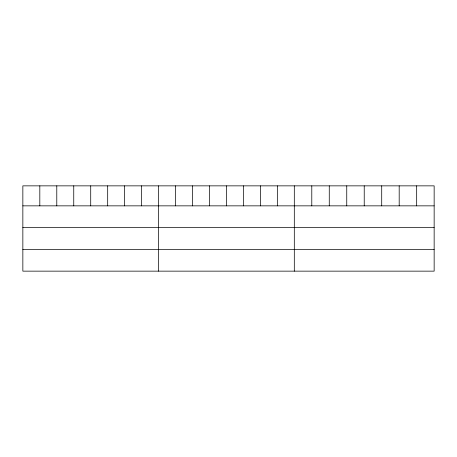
<?xml version="1.0" encoding="UTF-8"?>
<svg xmlns="http://www.w3.org/2000/svg" width="457" height="457" viewBox="0 0 457 457"><rect width="100%" height="100%" fill="white"/><g stroke="black" fill="none" stroke-linecap="round" stroke-linejoin="round"><path stroke-width="0.69" d="M434.15 205.85L434.15 271.144L22.85 271.144L22.85 185.856L434.15 185.856L434.15 205.85L22.85 205.85M22.85 227.397L434.15 227.397M22.85 249.596L434.15 249.596M416.67 185.856L416.67 205.85M399.19 185.856L399.19 205.85M381.709 185.856L381.709 205.85M364.229 185.856L364.229 205.85M346.749 185.856L346.749 205.85M329.269 185.856L329.269 205.85M311.788 185.856L311.788 205.85M294.308 185.856L294.308 271.144M277.342 185.856L277.342 205.85M260.376 185.856L260.376 205.85M243.41 185.856L243.41 205.85M226.444 185.856L226.444 205.85M209.477 185.856L209.477 205.85M192.511 185.856L192.511 205.85M175.545 185.856L175.545 205.85M158.579 185.856L158.579 271.144M141.613 185.856L141.613 205.85M124.647 185.856L124.647 205.85M107.681 185.856L107.681 205.85M90.715 185.856L90.715 205.85M73.748 185.856L73.748 205.85M56.782 185.856L56.782 205.85M39.816 185.856L39.816 205.85"/></g></svg>
